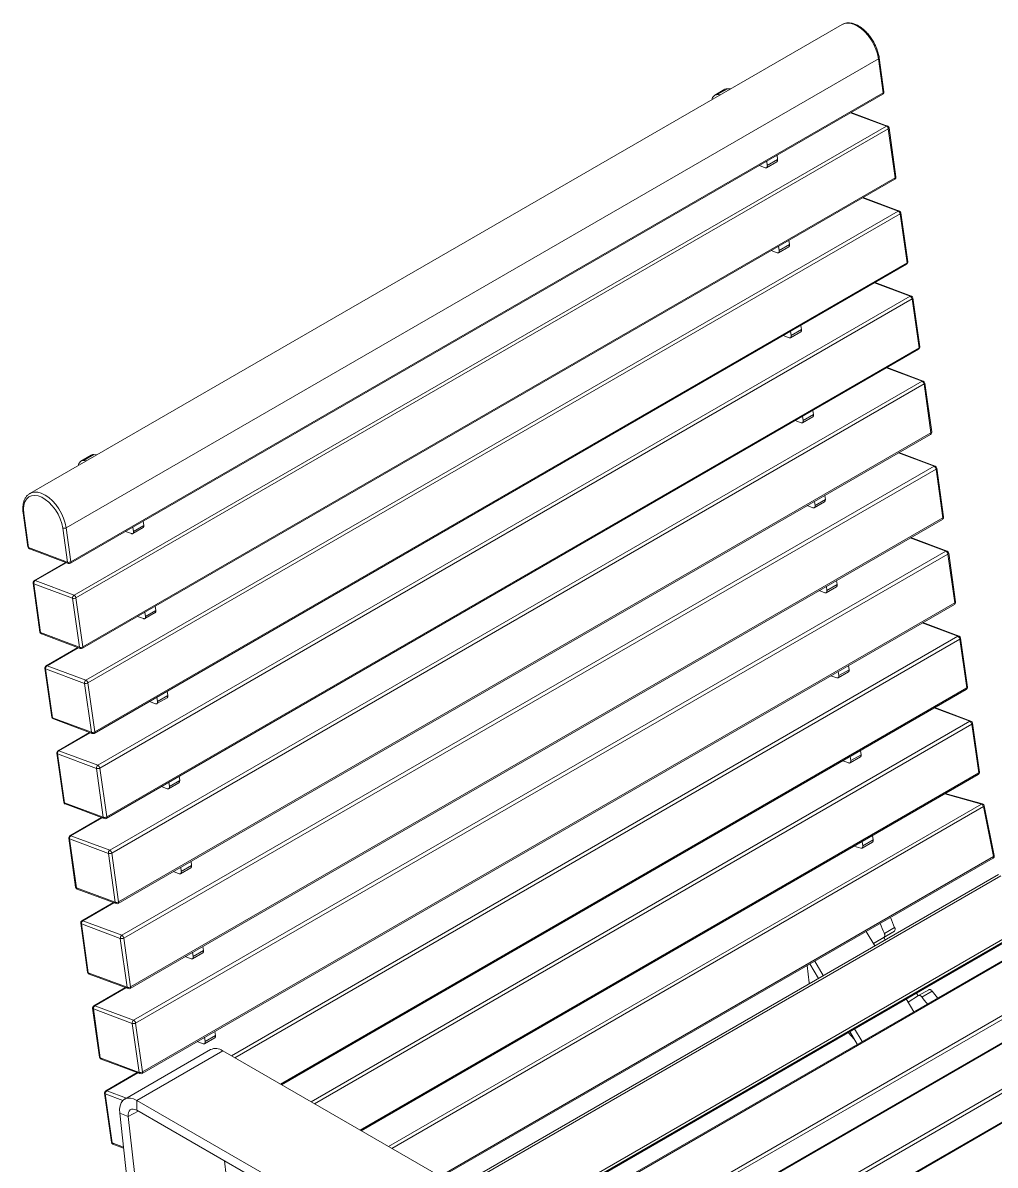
# Model space of a CAD drawing. Header units: millimetres. Extents: x 2717 to 8657, y -3129 to 1071.
# Drawn here: x 6973.2 to 7169.3, y -1512.1 to -1281.7 of the extents above; entities that cross this region are included whole.
import ezdxf

# ---------------------------------------------------------------- set-up
doc = ezdxf.new("R2010")
doc.units = ezdxf.units.MM

# ---------------------------------------------------------------- blocks, each defined once
blk = doc.blocks.new('izometria')
at = {"color": 7, "linetype": 'Continuous', "lineweight": 15}
for p, q in [((4014.2, 3194.15), (3679.74, 3001.06)), ((4014.51, 3194.31), (4014.2, 3194.15)), ((4029.15, 3180.07), (3694.69, 2986.99)), ((4031.12, 3166.05), (4029.15, 3180.07)), ((4031.41, 3166.45), (4029.44, 3180.47)), ((3696.46, 2972.36), (4030.92, 3165.45)), ((3696.66, 2972.97), (4031.12, 3166.05)), ((3965.95, 3167.51), (3961.71, 3165.06)), ((3967.04, 3167.74), (3962.8, 3165.29)), ((3964.04, 3165.19), (3962.8, 3165.29)), ((3968.29, 3167.64), (3967.04, 3167.74)), ((4032.39, 3152.31), (4017.68, 3157.8)), ((4032.86, 3152.37), (4017.94, 3157.95)), ((3697.92, 2959.23), (4032.39, 3152.31)), ((4033.2, 3151.18), (3698.74, 2958.1)), ((4036.03, 3131.05), (4033.2, 3151.18)), ((4036.32, 3131.45), (4033.5, 3151.57)), ((3983.08, 3135.22), (3987.33, 3137.67)), ((3983.38, 3136.13), (3983.13, 3137.86)), ((3983.38, 3136.13), (3987.62, 3138.58)), ((3987.62, 3138.58), (3987.38, 3140.31)), ((3980.1, 3136.11), (3982.52, 3135.21)), ((3701.37, 2937.36), (4035.83, 3130.44)), ((3701.57, 2937.97), (4036.03, 3131.05)), ((4037.3, 3117.31), (4022.6, 3122.8)), ((4037.77, 3117.37), (4022.85, 3122.95)), ((3702.84, 2924.23), (4037.3, 3117.31)), ((4038.12, 3116.18), (3703.65, 2923.09)), ((4040.94, 3096.05), (4038.12, 3116.18)), ((4041.23, 3096.45), (4038.41, 3116.57)), ((3988.29, 3101.13), (3992.53, 3103.58)), ((3992.53, 3103.58), (3992.29, 3105.31)), ((3985.01, 3101.11), (3987.43, 3100.2)), ((3987.99, 3100.22), (3992.24, 3102.67)), ((3988.29, 3101.13), (3988.05, 3102.86)), ((3706.28, 2902.36), (4040.74, 3095.44)), ((3706.48, 2902.97), (4040.94, 3096.05)), ((4042.21, 3082.31), (4027.51, 3087.8)), ((4042.68, 3082.37), (4027.76, 3087.95)), ((3707.75, 2889.23), (4042.21, 3082.31)), ((4043.03, 3081.17), (3708.57, 2888.09)), ((4045.85, 3061.05), (4043.03, 3081.17)), ((4046.15, 3061.45), (4043.32, 3081.57)), ((3989.92, 3066.11), (3992.34, 3065.2)), ((3992.91, 3065.22), (3997.15, 3067.67)), ((3993.2, 3066.13), (3992.96, 3067.86)), ((3993.2, 3066.13), (3997.44, 3068.58)), ((3997.44, 3068.58), (3997.2, 3070.31)), ((3711.19, 2867.36), (4045.66, 3060.44)), ((3711.39, 2867.97), (4045.85, 3061.05)), ((4047.12, 3047.31), (4032.42, 3052.8)), ((4047.59, 3047.37), (4032.67, 3052.95)), ((3712.66, 2854.23), (4047.12, 3047.31)), ((4047.94, 3046.17), (3713.48, 2853.09)), ((4050.76, 3026.05), (4047.94, 3046.17)), ((4051.06, 3026.45), (4048.23, 3046.57)), ((3998.11, 3031.13), (4002.35, 3033.57)), ((4002.35, 3033.57), (4002.11, 3035.31)), ((3994.84, 3031.11), (3997.25, 3030.2)), ((3997.82, 3030.22), (4002.06, 3032.67)), ((3998.11, 3031.13), (3997.87, 3032.86)), ((3716.11, 2832.36), (4050.57, 3025.44)), ((3716.3, 2832.97), (4050.76, 3026.05)), ((3705.03, 3016.88), (3700.78, 3014.43)), ((3706.12, 3017.11), (3701.88, 3014.66)), ((3703.12, 3014.57), (3701.88, 3014.66)), ((3707.36, 3017.01), (3706.12, 3017.11)), ((4052.03, 3012.31), (4037.33, 3017.8)), ((4052.5, 3012.37), (4037.58, 3017.95)), ((3717.57, 2819.23), (4052.03, 3012.31)), ((4052.85, 3011.17), (3718.39, 2818.09)), ((4055.67, 2991.05), (4052.85, 3011.17)), ((4055.97, 2991.45), (4053.14, 3011.57)), ((3679.74, 3001.06), (3679.86, 3001.14)), ((4007.27, 2998.57), (4007.02, 3000.3)), ((3999.75, 2996.1), (4002.16, 2995.2)), ((4002.73, 2995.22), (4006.97, 2997.67)), ((4003.02, 2996.12), (4002.78, 2997.86)), ((4003.02, 2996.12), (4007.27, 2998.57)), ((3676.99, 2993.09), (3678.95, 2979.08)), ((3677.27, 2992.82), (3679.24, 2978.81)), ((3721.21, 2797.97), (4055.67, 2991.05)), ((3695.25, 2972.82), (3693.29, 2986.84)), ((3694.69, 2986.99), (3696.66, 2972.97)), ((3721.02, 2797.36), (4055.48, 2990.44)), ((3722.16, 2984.59), (3726.4, 2987.04)), ((3722.45, 2985.5), (3722.21, 2987.23)), ((3722.45, 2985.5), (3726.7, 2987.95)), ((3726.7, 2987.95), (3726.45, 2989.68)), ((3719.18, 2985.48), (3721.59, 2984.58)), ((4056.94, 2977.31), (4042.24, 2982.8)), ((4057.42, 2977.37), (4042.49, 2982.95)), ((3679.24, 2978.81), (3695.25, 2972.82)), ((3679.59, 2978.28), (3695.61, 2972.29)), ((3722.48, 2784.23), (4056.94, 2977.31)), ((4060.88, 2956.45), (4058.06, 2976.57)), ((3694.52, 2972.7), (3681.53, 2965.21)), ((3694.74, 2972.62), (3681.91, 2965.22)), ((4057.76, 2976.17), (3723.3, 2783.09)), ((4060.59, 2956.05), (4057.76, 2976.17)), ((3681.04, 2964.2), (3683.86, 2944.08)), ((3697.34, 2957.95), (3681.32, 2963.93)), ((3681.32, 2963.93), (3684.15, 2943.81)), ((3681.91, 2965.22), (3697.92, 2959.23)), ((4007.64, 2960.22), (4011.88, 2962.66)), ((4007.93, 2961.12), (4007.69, 2962.85)), ((4007.93, 2961.12), (4012.18, 2963.57)), ((4012.18, 2963.57), (4011.93, 2965.3)), ((3700.16, 2937.82), (3697.34, 2957.95)), ((3698.74, 2958.1), (3701.57, 2937.97)), ((4004.66, 2961.1), (4007.07, 2960.2)), ((3725.93, 2762.36), (4060.39, 2955.44)), ((3726.12, 2762.97), (4060.59, 2956.05)), ((3731.61, 2952.95), (3731.37, 2954.68)), ((3724.09, 2950.48), (3726.51, 2949.58)), ((3727.07, 2949.59), (3731.31, 2952.04)), ((3727.37, 2950.5), (3727.12, 2952.23)), ((3727.37, 2950.5), (3731.61, 2952.95)), ((3684.15, 2943.81), (3700.16, 2937.82)), ((4061.85, 2942.31), (4047.15, 2947.8)), ((4062.33, 2942.37), (4047.4, 2947.94)), ((3684.5, 2943.28), (3700.52, 2937.29)), ((3762.72, 2769.62), (4061.85, 2942.31)), ((4062.67, 2941.17), (3764.12, 2768.82)), ((4065.5, 2921.05), (4062.67, 2941.17)), ((4065.79, 2921.44), (4062.97, 2941.57)), ((3699.43, 2937.7), (3686.44, 2930.21)), ((3699.65, 2937.62), (3686.82, 2930.21)), ((3686.82, 2930.21), (3702.84, 2924.23)), ((4017.09, 2928.57), (4016.85, 2930.3)), ((3685.95, 2929.2), (3688.78, 2909.08)), ((3702.25, 2922.95), (3686.23, 2928.93)), ((3686.23, 2928.93), (3689.06, 2908.81)), ((4009.57, 2926.1), (4011.99, 2925.2)), ((4012.55, 2925.21), (4016.79, 2927.66)), ((4012.85, 2926.12), (4012.6, 2927.85)), ((4012.85, 2926.12), (4017.09, 2928.57)), ((3705.08, 2902.82), (3702.25, 2922.95)), ((3703.65, 2923.09), (3706.48, 2902.97)), ((3782.97, 2757.95), (4065.5, 2921.05)), ((3783.4, 2757.7), (4065.3, 2920.44)), ((3729, 2915.48), (3731.42, 2914.58)), ((3731.98, 2914.59), (3736.23, 2917.04)), ((3732.28, 2915.5), (3732.04, 2917.23)), ((3732.28, 2915.5), (3736.52, 2917.95)), ((3736.52, 2917.95), (3736.28, 2919.68)), ((4066.77, 2907.31), (4052.07, 2912.8)), ((4067.24, 2907.37), (4052.32, 2912.94)), ((3689.06, 2908.81), (3705.08, 2902.82)), ((3689.42, 2908.28), (3705.43, 2902.29)), ((3795.51, 2750.72), (4066.77, 2907.31)), ((4067.59, 2906.17), (3796.91, 2749.91)), ((4070.41, 2886.04), (4067.59, 2906.17)), ((4070.7, 2886.44), (4067.88, 2906.57)), ((3704.34, 2902.7), (3691.35, 2895.2)), ((3704.56, 2902.62), (3691.73, 2895.21)), ((3690.86, 2894.2), (3693.69, 2874.07)), ((3707.16, 2887.95), (3691.15, 2893.93)), ((3691.15, 2893.93), (3693.97, 2873.81)), ((3691.73, 2895.21), (3707.75, 2889.23)), ((4017.46, 2890.21), (4021.71, 2892.66)), ((4017.76, 2891.12), (4017.51, 2892.85)), ((4017.76, 2891.12), (4022, 2893.57)), ((4022, 2893.57), (4021.76, 2895.3)), ((3709.99, 2867.82), (3707.16, 2887.95)), ((3708.57, 2888.09), (3711.39, 2867.97)), ((4014.48, 2891.1), (4016.9, 2890.2)), ((3737.19, 2880.5), (3741.43, 2882.95)), ((3741.43, 2882.95), (3741.19, 2884.68)), ((3815.76, 2739.04), (4070.41, 2886.04)), ((3816.19, 2738.8), (4070.21, 2885.44)), ((3733.91, 2880.48), (3736.33, 2879.58)), ((3736.89, 2879.59), (3741.14, 2882.04)), ((3737.19, 2880.5), (3736.95, 2882.23)), ((3693.97, 2873.81), (3709.99, 2867.82)), ((3694.33, 2873.28), (3710.34, 2867.29)), ((3827.41, 2732.32), (4071.57, 2873.27)), ((4071.57, 2873.27), (4056.42, 2877.47)), ((4072.01, 2873.34), (4056.64, 2877.61)), ((4072.43, 2872.19), (3828.78, 2731.53)), ((4076.51, 2851.65), (4072.43, 2872.19)), ((4076.81, 2852.04), (4072.72, 2872.57)), ((3709.25, 2867.7), (3696.27, 2860.2)), ((3709.47, 2867.62), (3696.64, 2860.21)), ((3695.77, 2859.2), (3698.6, 2839.07)), ((3696.64, 2860.21), (3712.66, 2854.23)), ((4026.93, 2858.47), (4026.67, 2860.3)), ((3712.07, 2852.94), (3696.06, 2858.93)), ((3696.06, 2858.93), (3698.88, 2838.8)), ((4019.01, 2855.88), (4021.91, 2855.07)), ((4022.39, 2855.11), (4026.63, 2857.56)), ((4022.68, 2856.02), (4022.43, 2857.85)), ((4022.68, 2856.02), (4026.93, 2858.47)), ((3714.9, 2832.82), (3712.07, 2852.94)), ((3713.48, 2853.09), (3716.3, 2832.97)), ((3746.34, 2847.95), (3746.1, 2849.68)), ((3848.63, 2720.09), (4076.51, 2851.65)), ((3849.12, 2719.81), (4076.33, 2850.97)), ((3738.83, 2845.48), (3741.24, 2844.58)), ((3741.81, 2844.59), (3746.05, 2847.04)), ((3742.1, 2845.5), (3741.86, 2847.23)), ((3742.1, 2845.5), (3746.34, 2847.95)), ((3856.04, 2715.82), (4078.52, 2844.25)), ((4079.52, 2843.69), (3857.03, 2715.25)), ((3698.88, 2838.8), (3714.9, 2832.82)), ((3699.24, 2838.28), (3715.26, 2832.29)), ((3714.16, 2832.7), (3701.18, 2825.2)), ((3714.38, 2832.62), (3701.55, 2825.21)), ((3700.69, 2824.2), (3703.51, 2804.07)), ((3716.99, 2817.94), (3700.97, 2823.93)), ((3700.97, 2823.93), (3703.79, 2803.8)), ((3701.55, 2825.21), (3717.57, 2819.23)), ((3880.04, 2701.98), (4091.22, 2823.89)), ((4091.23, 2822.73), (3881.06, 2701.4)), ((4031.56, 2819.96), (4035.81, 2822.41)), ((3719.81, 2797.82), (3716.99, 2817.94)), ((3718.39, 2818.09), (3721.21, 2797.97)), ((4095.81, 2817.87), (3887.56, 2697.65)), ((4096.45, 2817.72), (3888.01, 2697.39)), ((4024.11, 2820.83), (4027.63, 2814.87)), ((4027.08, 2815.81), (4031.44, 2818.5)), ((4031.32, 2818.26), (4027.08, 2815.81)), ((4031.32, 2818.26), (4035.68, 2820.95)), ((4031.87, 2817.32), (4031.32, 2818.26)), ((4035.68, 2820.95), (4031.44, 2818.5)), ((3746.72, 2809.59), (3750.96, 2812.04)), ((3747.01, 2810.5), (3746.77, 2812.23)), ((3747.01, 2810.5), (3751.26, 2812.95)), ((3751.26, 2812.95), (3751.01, 2814.68)), ((3881.46, 2701.17), (4079.93, 2815.75)), ((4027.63, 2814.87), (4027.08, 2815.81)), ((3743.74, 2810.48), (3746.15, 2809.57)), ((4000.89, 2807.43), (4004.41, 2801.47)), ((4002.89, 2808.58), (4006.41, 2802.62)), ((3703.79, 2803.8), (3719.81, 2797.82)), ((3704.15, 2803.28), (3720.17, 2797.29)), ((3907.11, 2686.38), (4112.4, 2804.89)), ((4112.96, 2803.61), (3908.5, 2685.58)), ((3999.8, 2806.8), (4000.58, 2799.73)), ((4121.86, 2799.11), (3916.86, 2680.76)), ((4122.36, 2799.06), (3917.15, 2680.59)), ((4000.58, 2799.73), (4000.64, 2799.29)), ((3719.07, 2797.7), (3706.09, 2790.2)), ((3719.29, 2797.62), (3706.47, 2790.21)), ((4045.68, 2794.4), (4041.31, 2791.7)), ((4045.48, 2794.28), (4044.79, 2795.46)), ((4045.68, 2794.4), (4049.92, 2796.85)), ((4051.24, 2796.28), (4047, 2793.83)), ((3705.6, 2789.2), (3708.42, 2769.07)), ((3721.9, 2782.94), (3705.88, 2788.93)), ((3705.88, 2788.93), (3708.71, 2768.8)), ((3706.47, 2790.21), (3722.48, 2784.23)), ((3933.42, 2671.21), (4138.62, 2789.67)), ((4139.33, 2788.44), (3934.84, 2670.39)), ((4040.54, 2793.01), (4043.64, 2787.75)), ((4041.31, 2791.7), (4040.54, 2793.01)), ((3724.72, 2762.82), (3721.9, 2782.94)), ((3723.3, 2783.09), (3726.12, 2762.97)), ((3756.17, 2777.95), (3755.92, 2779.68)), ((4150.14, 2782.78), (3944.62, 2664.13)), ((4150.64, 2782.73), (3944.82, 2663.91)), ((4016.72, 2779.25), (4019.23, 2776.39)), ((4017.33, 2779.6), (4020.43, 2774.35)), ((4019.33, 2780.76), (4022.43, 2775.51)), ((3748.65, 2775.48), (3751.06, 2774.57)), ((3751.63, 2774.59), (3755.87, 2777.04)), ((3751.92, 2775.5), (3751.68, 2777.23)), ((3751.92, 2775.5), (3756.17, 2777.95)), ((3754.13, 2772.19), (3718.78, 2751.78)), ((3723.77, 2751.28), (3759.13, 2771.69)), ((3759.13, 2771.69), (3941.91, 2666.32)), ((3708.71, 2768.8), (3724.72, 2762.82)), ((3709.06, 2768.27), (3725.08, 2762.29)), ((3723.98, 2762.7), (3711, 2755.2)), ((3724.2, 2762.62), (3711.38, 2755.21)), ((3710.51, 2754.2), (3713.33, 2734.07)), ((3710.79, 2753.93), (3713.62, 2733.8)), ((3718.05, 2751.21), (3710.79, 2753.93)), ((3711.38, 2755.21), (3719.48, 2752.18)), ((3723.77, 2751.28), (3723.77, 2747.2)), ((3723.77, 2751.28), (3906.55, 2645.9)), ((3720.27, 2744.59), (3724.29, 2746.9)), ((3723.77, 2747.2), (3906.56, 2641.82)), ((3740.53, 2530.94), (3716.77, 2746.06)), ((3720.27, 2744.59), (3716.77, 2746.06)), ((3744.03, 2529.47), (3720.27, 2744.59)), ((3713.62, 2733.8), (3718.32, 2732.05)), ((3713.97, 2733.27), (3718.36, 2731.63)), ((3779.39, 2549.88), (3759.9, 2726.37))]:
    blk.add_line(p, q, dxfattribs=at)
at = {"color": 7, "linetype": 'Continuous', "lineweight": 15, "flags": 128}
for points in [[(4029.15, 3180.07), (4028.75, 3182.02), (4028.1, 3184), (4027.22, 3185.97), (4026.13, 3187.86), (4024.87, 3189.61), (4023.47, 3191.17), (4021.98, 3192.49), (4020.45, 3193.53), (4018.91, 3194.26), (4017.42, 3194.66), (4016.03, 3194.71), (4014.76, 3194.42), (4014.51, 3194.31)], [(4033.2, 3151.18), (4033.33, 3151.26), (4033.42, 3151.35), (4033.48, 3151.45), (4033.5, 3151.54), (4033.5, 3151.57)], [(3982.52, 3135.21), (3982.72, 3135.15), (3982.9, 3135.16), (3983.07, 3135.21), (3983.2, 3135.31), (3983.3, 3135.46), (3983.37, 3135.66), (3983.39, 3135.88), (3983.38, 3136.13)], [(4036.03, 3131.05), (4036.15, 3131.13), (4036.25, 3131.23), (4036.3, 3131.32), (4036.32, 3131.42), (4036.32, 3131.45)], [(4038.12, 3116.18), (4038.24, 3116.26), (4038.33, 3116.35), (4038.39, 3116.45), (4038.41, 3116.54), (4038.41, 3116.57)], [(3987.43, 3100.2), (3987.63, 3100.15), (3987.81, 3100.16), (3987.98, 3100.21), (3988.11, 3100.31), (3988.22, 3100.46), (3988.28, 3100.65), (3988.3, 3100.88), (3988.29, 3101.13)], [(4040.94, 3096.05), (4041.06, 3096.13), (4041.16, 3096.23), (4041.22, 3096.32), (4041.24, 3096.41), (4041.23, 3096.45)], [(4043.03, 3081.17), (4043.15, 3081.26), (4043.25, 3081.35), (4043.3, 3081.44), (4043.32, 3081.54), (4043.32, 3081.57)], [(3992.34, 3065.2), (3992.54, 3065.15), (3992.73, 3065.15), (3992.89, 3065.21), (3993.02, 3065.31), (3993.13, 3065.46), (3993.19, 3065.65), (3993.22, 3065.88), (3993.2, 3066.13)], [(4045.85, 3061.05), (4045.98, 3061.13), (4046.07, 3061.22), (4046.13, 3061.32), (4046.15, 3061.41), (4046.15, 3061.45)], [(4047.94, 3046.17), (4048.06, 3046.26), (4048.16, 3046.35), (4048.21, 3046.44), (4048.24, 3046.54), (4048.23, 3046.57)], [(3997.25, 3030.2), (3997.45, 3030.15), (3997.64, 3030.15), (3997.8, 3030.21), (3997.94, 3030.31), (3998.04, 3030.46), (3998.1, 3030.65), (3998.13, 3030.88), (3998.11, 3031.13)], [(4050.76, 3026.05), (4050.89, 3026.13), (4050.98, 3026.22), (4051.04, 3026.32), (4051.06, 3026.41), (4051.06, 3026.45)], [(4052.85, 3011.17), (4052.98, 3011.26), (4053.07, 3011.35), (4053.13, 3011.44), (4053.15, 3011.54), (4053.14, 3011.57)], [(3693.29, 2986.84), (3692.89, 2988.74), (3692.23, 2990.68), (3691.34, 2992.58), (3690.24, 2994.4), (3688.98, 2996.06), (3687.58, 2997.5), (3686.11, 2998.69), (3684.61, 2999.57), (3683.13, 3000.13), (3681.73, 3000.33), (3680.44, 3000.17), (3679.32, 2999.66), (3678.41, 2998.82), (3677.73, 2997.67), (3677.3, 2996.26), (3677.15, 2994.62), (3677.27, 2992.82)], [(3679.86, 3001.14), (3680.3, 3001.34), (3681.57, 3001.63), (3682.96, 3001.58), (3684.45, 3001.18), (3685.98, 3000.45), (3687.52, 2999.4), (3689.01, 2998.09), (3690.4, 2996.53), (3691.67, 2994.78), (3692.76, 2992.89), (3693.64, 2990.92), (3694.29, 2988.94), (3694.69, 2986.99)], [(4002.16, 2995.2), (4002.36, 2995.15), (4002.55, 2995.15), (4002.71, 2995.21), (4002.85, 2995.31), (4002.95, 2995.46), (4003.01, 2995.65), (4003.04, 2995.88), (4003.02, 2996.12)], [(4055.67, 2991.05), (4055.8, 2991.13), (4055.89, 2991.22), (4055.95, 2991.32), (4055.97, 2991.41), (4055.97, 2991.45)], [(3721.59, 2984.58), (3721.79, 2984.53), (3721.98, 2984.53), (3722.14, 2984.58), (3722.28, 2984.69), (3722.38, 2984.84), (3722.45, 2985.03), (3722.47, 2985.25), (3722.45, 2985.5)], [(4057.76, 2976.17), (4057.89, 2976.26), (4057.98, 2976.35), (4058.04, 2976.44), (4058.06, 2976.54), (4058.06, 2976.57)], [(4007.07, 2960.2), (4007.27, 2960.15), (4007.46, 2960.15), (4007.62, 2960.21), (4007.76, 2960.31), (4007.86, 2960.46), (4007.93, 2960.65), (4007.95, 2960.88), (4007.93, 2961.12)], [(4060.59, 2956.05), (4060.71, 2956.13), (4060.8, 2956.22), (4060.86, 2956.32), (4060.88, 2956.41), (4060.88, 2956.45)], [(3726.51, 2949.58), (3726.71, 2949.53), (3726.89, 2949.53), (3727.06, 2949.58), (3727.19, 2949.69), (3727.29, 2949.84), (3727.36, 2950.03), (3727.38, 2950.25), (3727.37, 2950.5)], [(4062.67, 2941.17), (4062.8, 2941.26), (4062.89, 2941.35), (4062.95, 2941.44), (4062.97, 2941.54), (4062.97, 2941.57)], [(4011.99, 2925.2), (4012.19, 2925.15), (4012.37, 2925.15), (4012.54, 2925.21), (4012.67, 2925.31), (4012.77, 2925.46), (4012.84, 2925.65), (4012.86, 2925.87), (4012.85, 2926.12)], [(4065.5, 2921.05), (4065.62, 2921.13), (4065.72, 2921.22), (4065.77, 2921.32), (4065.79, 2921.41), (4065.79, 2921.44)], [(3731.42, 2914.58), (3731.62, 2914.53), (3731.8, 2914.53), (3731.97, 2914.58), (3732.1, 2914.69), (3732.2, 2914.84), (3732.27, 2915.03), (3732.29, 2915.25), (3732.28, 2915.5)], [(4067.59, 2906.17), (4067.71, 2906.25), (4067.8, 2906.35), (4067.86, 2906.44), (4067.88, 2906.54), (4067.88, 2906.57)], [(4016.9, 2890.2), (4017.1, 2890.15), (4017.28, 2890.15), (4017.45, 2890.2), (4017.58, 2890.31), (4017.68, 2890.46), (4017.75, 2890.65), (4017.77, 2890.87), (4017.76, 2891.12)], [(4070.41, 2886.04), (4070.53, 2886.13), (4070.63, 2886.22), (4070.68, 2886.32), (4070.71, 2886.41), (4070.7, 2886.44)], [(3736.33, 2879.58), (3736.53, 2879.53), (3736.71, 2879.53), (3736.88, 2879.58), (3737.01, 2879.68), (3737.12, 2879.83), (3737.18, 2880.03), (3737.21, 2880.25), (3737.19, 2880.5)], [(4072.43, 2872.19), (4072.55, 2872.27), (4072.65, 2872.36), (4072.71, 2872.45), (4072.73, 2872.53), (4072.72, 2872.57)], [(4021.91, 2855.07), (4022.09, 2855.04), (4022.26, 2855.06), (4022.41, 2855.13), (4022.53, 2855.24), (4022.62, 2855.39), (4022.68, 2855.57), (4022.7, 2855.79), (4022.68, 2856.02)], [(4076.51, 2851.65), (4076.64, 2851.73), (4076.73, 2851.82), (4076.79, 2851.91), (4076.81, 2851.99), (4076.81, 2852.04)], [(3741.24, 2844.58), (3741.44, 2844.52), (3741.63, 2844.53), (3741.79, 2844.58), (3741.93, 2844.68), (3742.03, 2844.83), (3742.09, 2845.02), (3742.12, 2845.25), (3742.1, 2845.5)], [(3746.15, 2809.57), (3746.35, 2809.52), (3746.54, 2809.52), (3746.7, 2809.58), (3746.84, 2809.68), (3746.94, 2809.83), (3747, 2810.02), (3747.03, 2810.25), (3747.01, 2810.5)], [(4047, 2793.83), (4046.84, 2794.02), (4046.67, 2794.18), (4046.49, 2794.3), (4046.31, 2794.4), (4046.13, 2794.46), (4045.97, 2794.48), (4045.82, 2794.46), (4045.68, 2794.4)], [(4049.92, 2796.85), (4050.06, 2796.91), (4050.21, 2796.92), (4050.38, 2796.91), (4050.55, 2796.85), (4050.73, 2796.75), (4050.91, 2796.62), (4051.08, 2796.47), (4051.24, 2796.28)], [(3751.06, 2774.57), (3751.26, 2774.52), (3751.45, 2774.52), (3751.61, 2774.58), (3751.75, 2774.68), (3751.85, 2774.83), (3751.91, 2775.02), (3751.94, 2775.25), (3751.92, 2775.5)], [(3716.77, 2746.06), (3716.72, 2747.63), (3716.91, 2749.05), (3717.36, 2750.25), (3718.03, 2751.19), (3718.91, 2751.85), (3719.97, 2752.19), (3721.16, 2752.21), (3722.44, 2751.9), (3723.77, 2751.28)], [(3720.27, 2744.59), (3720.25, 2745.47), (3720.39, 2746.24), (3720.68, 2746.87), (3721.11, 2747.34), (3721.66, 2747.61), (3722.31, 2747.68), (3723.03, 2747.54), (3723.77, 2747.2)]]:
    blk.add_lwpolyline(points, dxfattribs=at)
at = {"color": 7, "linetype": 'Continuous', "lineweight": 15}
for centre, radius, start, end in [((4028.99, 3180.49), 0.454, 290.5336, 356.6966), ((3962.75, 3163.23), 2.06, 88.7219, 179.18), ((3966.85, 3165.9), 1.84, 84.0651, 119.3788), ((4030.42, 3166.31), 1, 299.9973, 7.9879), ((4030.55, 3165.9), 0.586, 309.1268, 14.9491), ((4030.96, 3166.48), 0.454, 290.5265, 356.7413), ((4032.69, 3151.85), 0.547, 71.6004, 123.2734), ((4031.73, 3150.97), 1.49, 7.8402, 63.7862), ((4032.51, 3151.44), 1, 7.9879, 69.5107), ((3986.8, 3138.34), 0.853, 307.9686, 16.1073), ((4035.33, 3131.31), 1, 299.9973, 7.9879), ((4035.48, 3130.89), 0.568, 307.9686, 16.1073), ((4037.6, 3116.85), 0.547, 71.6004, 123.2734), ((4036.64, 3115.97), 1.49, 7.8402, 63.7862), ((4037.42, 3116.44), 1, 7.9879, 69.5107), ((3991.71, 3103.34), 0.853, 307.9686, 16.1073), ((4040.24, 3096.31), 1, 299.9973, 7.9879), ((4040.39, 3095.89), 0.568, 307.9686, 16.1073), ((4042.51, 3081.85), 0.547, 71.6004, 123.2734), ((4041.55, 3080.97), 1.49, 7.8402, 63.7862), ((4042.33, 3081.43), 1, 7.9879, 69.5107), ((3996.62, 3068.34), 0.853, 307.9686, 16.1073), ((4045.16, 3061.31), 1, 299.9973, 7.9879), ((4045.31, 3060.89), 0.568, 307.9686, 16.1073), ((4047.42, 3046.85), 0.547, 71.6004, 123.2734), ((4046.46, 3045.97), 1.49, 7.8402, 63.7862), ((4047.24, 3046.43), 1, 7.9879, 69.5107), ((4001.54, 3033.34), 0.853, 307.9686, 16.1073), ((4050.07, 3026.31), 1, 299.9973, 7.9879), ((4050.22, 3025.89), 0.568, 307.9686, 16.1073), ((3701.83, 3012.6), 2.06, 88.7219, 179.18), ((3705.93, 3015.28), 1.84, 84.0651, 119.3788), ((4052.33, 3011.85), 0.547, 71.6004, 123.2734), ((4051.37, 3010.97), 1.49, 7.8402, 63.7862), ((4052.15, 3011.43), 1, 7.9879, 69.5107), ((4006.45, 2998.34), 0.853, 307.9686, 16.1073), ((3677.35, 2993.19), 0.378, 195.3065, 257.5464), ((4054.98, 2991.31), 1, 299.9973, 7.9879), ((4055.13, 2990.89), 0.568, 307.9686, 16.1073), ((3693.81, 2988.6), 1.84, 253.4762, 298.5626), ((3725.88, 2987.71), 0.853, 307.9686, 16.1073), ((3679.94, 2979.22), 1, 187.9879, 249.5107), ((3679.32, 2979.18), 0.378, 195.3528, 257.5404), ((3679.84, 2978.83), 0.609, 182.4789, 245.6066), ((4057.24, 2976.85), 0.547, 71.6004, 123.2734), ((4056.28, 2975.97), 1.49, 7.8402, 63.7862), ((4057.07, 2976.43), 1, 7.9879, 69.5107), ((3695.78, 2974.59), 1.84, 253.4762, 298.5626), ((3695.86, 2972.85), 0.609, 182.4789, 245.6066), ((3695.96, 2973.23), 1, 249.5107, 299.9973), ((3696.11, 2972.81), 0.568, 307.9686, 16.1073), ((3682.03, 2964.34), 1, 119.9973, 187.9879), ((3681.41, 2964.3), 0.378, 195.3528, 257.5404), ((3682.66, 2964.1), 1.34, 123.9042, 187.1313), ((3681.73, 2964.83), 0.425, 65.0367, 117.6882), ((4011.36, 2963.34), 0.853, 307.9686, 16.1073), ((3698.67, 2958.11), 1.34, 123.9042, 187.1313), ((3697.86, 2959.71), 1.84, 253.4762, 298.5626), ((3697.26, 2957.89), 1.49, 7.8402, 63.7862), ((4059.89, 2956.31), 1, 299.9973, 7.9879), ((4060.04, 2955.89), 0.568, 307.9686, 16.1073), ((3730.79, 2952.71), 0.853, 307.9686, 16.1073), ((3684.85, 2944.21), 1, 187.9879, 249.5107), ((3684.23, 2944.18), 0.378, 195.3528, 257.5404), ((3684.76, 2943.83), 0.609, 182.4789, 245.6066), ((4062.15, 2941.85), 0.547, 71.6004, 123.2734), ((4061.2, 2940.97), 1.49, 7.8402, 63.7862), ((4061.98, 2941.43), 1, 7.9879, 69.5107), ((3700.69, 2939.59), 1.84, 253.4762, 298.5626), ((3700.77, 2937.85), 0.609, 182.4789, 245.6066), ((3700.87, 2938.23), 1, 249.5107, 299.9973), ((3701, 2937.82), 0.586, 309.1268, 14.9491), ((3686.94, 2929.34), 1, 119.9973, 187.9879), ((3687.57, 2929.1), 1.34, 123.9042, 187.1313), ((3686.64, 2929.83), 0.425, 65.0367, 117.6882), ((3686.32, 2929.3), 0.378, 195.3528, 257.5404), ((4016.27, 2928.34), 0.853, 307.9686, 16.1073), ((3703.59, 2923.11), 1.34, 123.9042, 187.1313), ((3702.77, 2924.71), 1.84, 253.4762, 298.5626), ((3702.18, 2922.89), 1.49, 7.8402, 63.7862), ((4064.8, 2921.31), 1, 299.9973, 7.9879), ((4064.95, 2920.89), 0.568, 307.9686, 16.1073), ((3735.7, 2917.71), 0.853, 307.9686, 16.1073), ((3689.77, 2909.21), 1, 187.9879, 249.5107), ((3689.14, 2909.18), 0.378, 195.3528, 257.5404), ((3689.67, 2908.83), 0.609, 182.4789, 245.6066), ((4067.07, 2906.85), 0.547, 71.6004, 123.2734), ((4066.11, 2905.97), 1.49, 7.8402, 63.7862), ((4066.89, 2906.43), 1, 7.9879, 69.5107), ((3705.6, 2904.59), 1.84, 253.4762, 298.5626), ((3705.68, 2902.85), 0.609, 182.4789, 245.6066), ((3705.78, 2903.23), 1, 249.5107, 299.9973), ((3705.91, 2902.82), 0.586, 309.1268, 14.9491), ((3691.85, 2894.34), 1, 119.9973, 187.9879), ((3691.23, 2894.3), 0.378, 195.3528, 257.5404), ((3692.48, 2894.1), 1.34, 123.9042, 187.1313), ((3691.55, 2894.83), 0.425, 65.0367, 117.6882), ((4021.18, 2893.34), 0.853, 307.9686, 16.1073), ((3708.5, 2888.11), 1.34, 123.9042, 187.1313), ((3707.69, 2889.71), 1.84, 253.4762, 298.5626), ((3707.09, 2887.89), 1.49, 7.8402, 63.7862), ((3740.61, 2882.71), 0.853, 307.9686, 16.1073), ((4069.71, 2886.31), 1, 299.9973, 7.9879), ((4069.86, 2885.89), 0.568, 307.9686, 16.1073), ((3694.68, 2874.21), 1, 187.9879, 249.5107), ((3694.05, 2874.17), 0.378, 195.3528, 257.5404), ((3694.58, 2873.83), 0.609, 182.4789, 245.6066), ((4071.87, 2872.79), 0.568, 75.651, 122.3909), ((4071, 2871.94), 1.44, 9.8917, 67.1538), ((4071.74, 2872.38), 1, 11.2518, 74.4866), ((3710.51, 2869.58), 1.84, 253.4762, 298.5626), ((3710.6, 2867.85), 0.609, 182.4789, 245.6066), ((3710.69, 2868.23), 1, 249.5107, 299.9973), ((3710.82, 2867.82), 0.586, 309.1268, 14.9491), ((3696.77, 2859.34), 1, 119.9973, 187.9879), ((3696.14, 2859.3), 0.378, 195.3528, 257.5404), ((3697.39, 2859.1), 1.34, 123.9042, 187.1313), ((3696.46, 2859.83), 0.425, 65.0367, 117.6882), ((4026.12, 2858.23), 0.845, 307.6026, 16.4733), ((3713.41, 2853.11), 1.34, 123.9042, 187.1313), ((3712.6, 2854.71), 1.84, 253.4762, 298.5626), ((3712, 2852.89), 1.49, 7.8402, 63.7862), ((4075.83, 2851.84), 1, 299.9973, 11.2518), ((4075.95, 2851.44), 0.601, 309.0903, 20.3855), ((3745.52, 2847.71), 0.853, 307.9686, 16.1073), ((3699.59, 2839.21), 1, 187.9879, 249.5107), ((3698.96, 2839.17), 0.378, 195.3528, 257.5404), ((3699.49, 2838.83), 0.609, 182.4789, 245.6066), ((3715.42, 2834.58), 1.84, 253.4762, 298.5626), ((3715.51, 2832.85), 0.609, 182.4789, 245.6066), ((3715.61, 2833.23), 1, 249.5107, 299.9973), ((3715.74, 2832.82), 0.586, 309.1268, 14.9491), ((4141.19, 2867.76), 114.72, 201.0271, 203.2854), ((3701.68, 2824.34), 1, 119.9973, 187.9879), ((3701.05, 2824.3), 0.378, 195.3528, 257.5404), ((3702.3, 2824.1), 1.34, 123.9042, 187.1313), ((3701.37, 2824.83), 0.425, 65.0367, 117.6882), ((4136.94, 2865.31), 114.72, 201.0271, 203.2854), ((4034.82, 2821.76), 1.18, 317.141, 33.2765), ((3718.32, 2818.11), 1.34, 123.9042, 187.1313), ((3717.51, 2819.71), 1.84, 253.4762, 298.5626), ((3716.91, 2817.89), 1.49, 7.8402, 63.7862), ((4030.57, 2819.31), 1.18, 317.141, 33.2765), ((3750.44, 2812.71), 0.853, 307.9686, 16.1073), ((3704.5, 2804.21), 1, 187.9879, 249.5107), ((3703.88, 2804.17), 0.378, 195.3528, 257.5404), ((3704.4, 2803.83), 0.609, 182.4789, 245.6066), ((3720.33, 2799.58), 1.84, 253.4762, 298.5626), ((3720.65, 2797.82), 0.586, 309.1268, 14.9491), ((3720.42, 2797.85), 0.609, 182.4789, 245.6066), ((3720.52, 2798.23), 1, 249.5107, 299.9973), ((4136.18, 2863.23), 113, 217.8898, 219.7313), ((4140.42, 2865.68), 113, 217.8898, 219.7313), ((3706.59, 2789.34), 1, 119.9973, 187.9879), ((3705.96, 2789.3), 0.378, 195.3528, 257.5404), ((3707.22, 2789.1), 1.34, 123.9042, 187.1313), ((3706.29, 2789.83), 0.425, 65.0367, 117.6882), ((3723.23, 2783.11), 1.34, 123.9042, 187.1313), ((3721.82, 2782.89), 1.49, 7.8402, 63.7862), ((3722.42, 2784.71), 1.84, 253.4762, 298.5626), ((3755.35, 2777.71), 0.853, 307.9686, 16.1073), ((3756.21, 2767.69), 4.95, 53.9369, 114.8034), ((3709.41, 2769.21), 1, 187.9879, 249.5107), ((3708.79, 2769.17), 0.378, 195.3528, 257.5404), ((3709.31, 2768.83), 0.609, 182.4789, 245.6066), ((3725.24, 2764.58), 1.84, 253.4762, 298.5626), ((3725.33, 2762.84), 0.609, 182.4789, 245.6066), ((3725.43, 2763.23), 1, 249.5107, 299.9973), ((3725.56, 2762.81), 0.586, 309.1268, 14.9491), ((3711.5, 2754.34), 1, 119.9973, 187.9879), ((3710.87, 2754.3), 0.378, 195.3528, 257.5404), ((3712.13, 2754.09), 1.34, 123.9042, 187.1313), ((3711.2, 2754.83), 0.425, 65.0367, 117.6882), ((3714.32, 2734.21), 1, 187.9879, 249.5107), ((3713.7, 2734.17), 0.378, 195.3528, 257.5404), ((3714.23, 2733.83), 0.609, 182.4789, 245.6066)]:
    blk.add_arc(centre, radius, start, end, dxfattribs=at)
for points, knots in [([(4029.44, 3180.47), (4029.39, 3180.78), (4029.25, 3181.69), (4028.84, 3183.23), (4028.15, 3185.05), (4027.27, 3186.84), (4026.22, 3188.53), (4025.03, 3190.1), (4023.73, 3191.5), (4022.33, 3192.69), (4020.88, 3193.66), (4019.41, 3194.36), (4017.94, 3194.77), (4016.53, 3194.86), (4015.38, 3194.7), (4014.79, 3194.4), (4014.58, 3194.3)], [0, 0, 0, 0, 0.0405433, 0.117075, 0.193476, 0.2697672, 0.3460317, 0.4223543, 0.4988133, 0.5755095, 0.6525297, 0.7298977, 0.8073877, 0.8842332, 0.9593702, 1, 1, 1, 1]), ([(3679.9, 3001.12), (3679.8, 3001.08), (3679.32, 3000.87), (3678.61, 3000.23), (3677.83, 2999.22), (3677.28, 2997.98), (3676.93, 2996.55), (3676.82, 2994.98), (3676.89, 2993.79), (3676.98, 2993.16), (3676.99, 2993.09)], [0, 0, 0, 0, 0.039998, 0.193283, 0.346226, 0.501787, 0.66142, 0.824297, 0.980848, 1, 1, 1, 1])]:
    blk.add_open_spline(points, degree=3, knots=knots, dxfattribs=at)

msp = doc.modelspace()

# ---------------------------------------------------------------- block references
at = {"xscale": 0.4899999999999999, "yscale": 0.4899999999999999, "zscale": 0.4899999999999999}
msp.add_blockref('izometria', (5171.51, -2847.14), dxfattribs=at)

doc.saveas('drawing.dxf')
